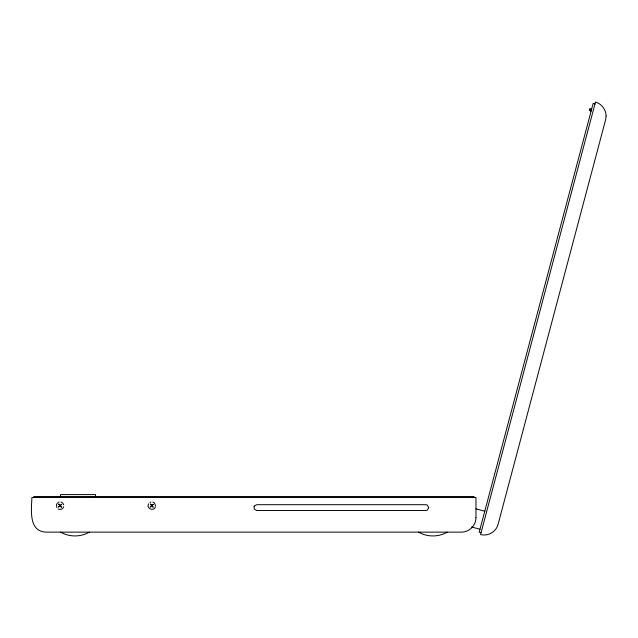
<?xml version="1.0" encoding="UTF-8"?>
<svg xmlns="http://www.w3.org/2000/svg" width="638" height="638" viewBox="0 0 638 638"><rect width="100%" height="100%" fill="white"/><g stroke="black" fill="none" stroke-linecap="round" stroke-linejoin="round"><path stroke-width="0.96" d="M63.68 506.66C63.122 508.965 60.243 510.177 58.21 508.941M148.63 503.805C145.775 508.478 154.181 512.011 155.465 506.66M57.436 503.023L56.471 504.714L56.846 507.569M89.328 532.132C80.603 537.196 69.319 537.196 60.586 532.132M447.278 532.132C438.553 537.196 427.261 537.196 418.536 532.132M58.21 502.425L59.111 502.05M149.994 502.425L150.895 502.05M594.991 103.946L593.149 103.452L479.202 532.188L481.052 532.69M476.02 508.853L484.856 511.237M471.578 526.988L479.959 529.253M152.825 502.05L154.5 503.023L155.592 505.687M61.041 502.05L62.715 503.023L63.68 504.714M474.058 497.48L474.058 496.524L33.806 496.524L33.806 497.48M95.501 496.524L95.501 494.594L60.538 494.594L60.538 496.524M475.964 517.689C476.02 525.377 469.353 532.172 461.649 532.132L46.215 532.132C28.176 531.574 31.533 509.427 31.9 497.48L475.964 497.48L475.964 517.689M606.1 116.028L605.614 119.769L498.095 524.34C496.173 531.773 487.974 536.598 480.558 534.548L595.485 102.088C601.626 103.787 606.068 109.68 606.1 116.028M254.171 506.141L254.171 509.028L256.651 510.472L425.889 510.472L427.316 510.089L428.752 507.585L427.316 505.089L425.889 504.698L256.651 504.698L254.171 506.141M589.719 108.907L589.352 110.302L591.131 111.036L590.27 110.549L590.644 109.154L591.625 109.17L589.719 108.907M58.704 504.084L59.852 505.687L58.489 507.066L60.076 505.91L61.447 507.29L60.299 505.687L61.663 504.307L60.036 505.424L58.704 504.084M150.488 504.084L151.637 505.687L150.273 507.066L151.86 505.91L153.232 507.29L152.083 505.687L153.447 504.307L151.82 505.424L150.488 504.084"/></g></svg>
